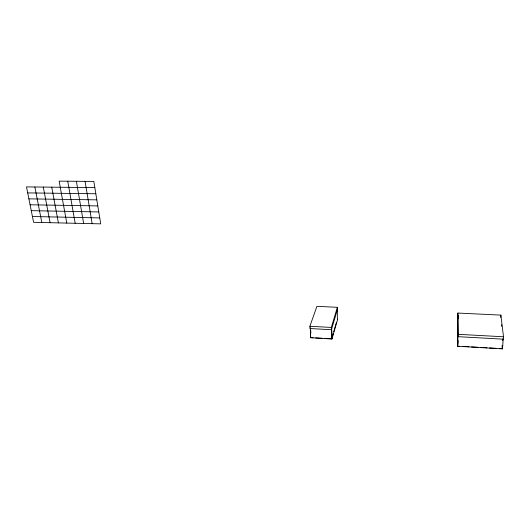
<?xml version="1.0" encoding="UTF-8"?>
<svg xmlns="http://www.w3.org/2000/svg" width="530" height="530" viewBox="0 0 530 530"><rect width="100%" height="100%" fill="white"/><g stroke="black" fill="none" stroke-linecap="round" stroke-linejoin="round"><path stroke-width="0.79" d="M457.787 315.33L458.039 336.676L503.334 339.167L503.5 336.775L500.883 315.111L457.887 313.058L457.383 325.38L457.728 325.394M458 318.802L458.139 315.509L457.794 315.489M503.175 339.087L502.526 348.866L457.595 346.262L458.139 334.311L457.887 313.058M458.026 344.526L458.198 340.578M500.731 317.41L500.883 315.111M502.188 347.859L502.354 345.461M502.685 340.664L502.798 339.021M332.118 337.226L333.257 333.31M333.714 331.74L336.444 322.333M310.269 327.732L310.666 337.749L331.952 338.981L337.723 319.06M337.352 319.192L337.365 307.307L316.913 306.327L309.878 326.268L309.984 328.54L331.422 329.72L337.431 309.5M331.422 329.72L331.343 327.434L337.365 307.307M310.666 337.749L310.381 330.197M94.83 187.607L26.5 186.898L33.595 222.322L100.72 223.859L93.83 181.426L59.148 181.134L66.767 223.084M27.699 192.9L95.831 193.755M28.898 198.863L96.824 199.856M30.084 204.785L97.805 205.918M31.257 210.668L98.785 211.94M32.429 216.518L99.753 217.916M309.878 326.268L331.343 327.434M458.139 334.311L503.5 336.775M310.726 337.584L313.184 337.729M315.635 337.868L322.18 338.246M324.638 338.392L331.999 338.816L331.667 328.905M457.595 346.083L459.232 346.176M462.498 346.368L469.03 346.746M471.475 346.885L478.007 347.263M480.458 347.408L486.99 347.786M489.442 347.925L495.974 348.303M499.24 348.495L502.506 348.68M34.867 186.984L41.817 222.514M43.281 187.07L50.085 222.699M51.741 187.163L58.399 222.891M67.741 181.207L75.18 223.276M76.386 181.28L83.641 223.468M85.078 181.353L92.154 223.66M501.605 324.744L501.797 326.341M502.129 345.434L502.526 348.866M310.712 330.117L310.858 333.277M331.614 329.07L331.952 338.981M458.139 315.509L458.178 318.762M457.377 325.215L457.595 346.262"/></g></svg>
